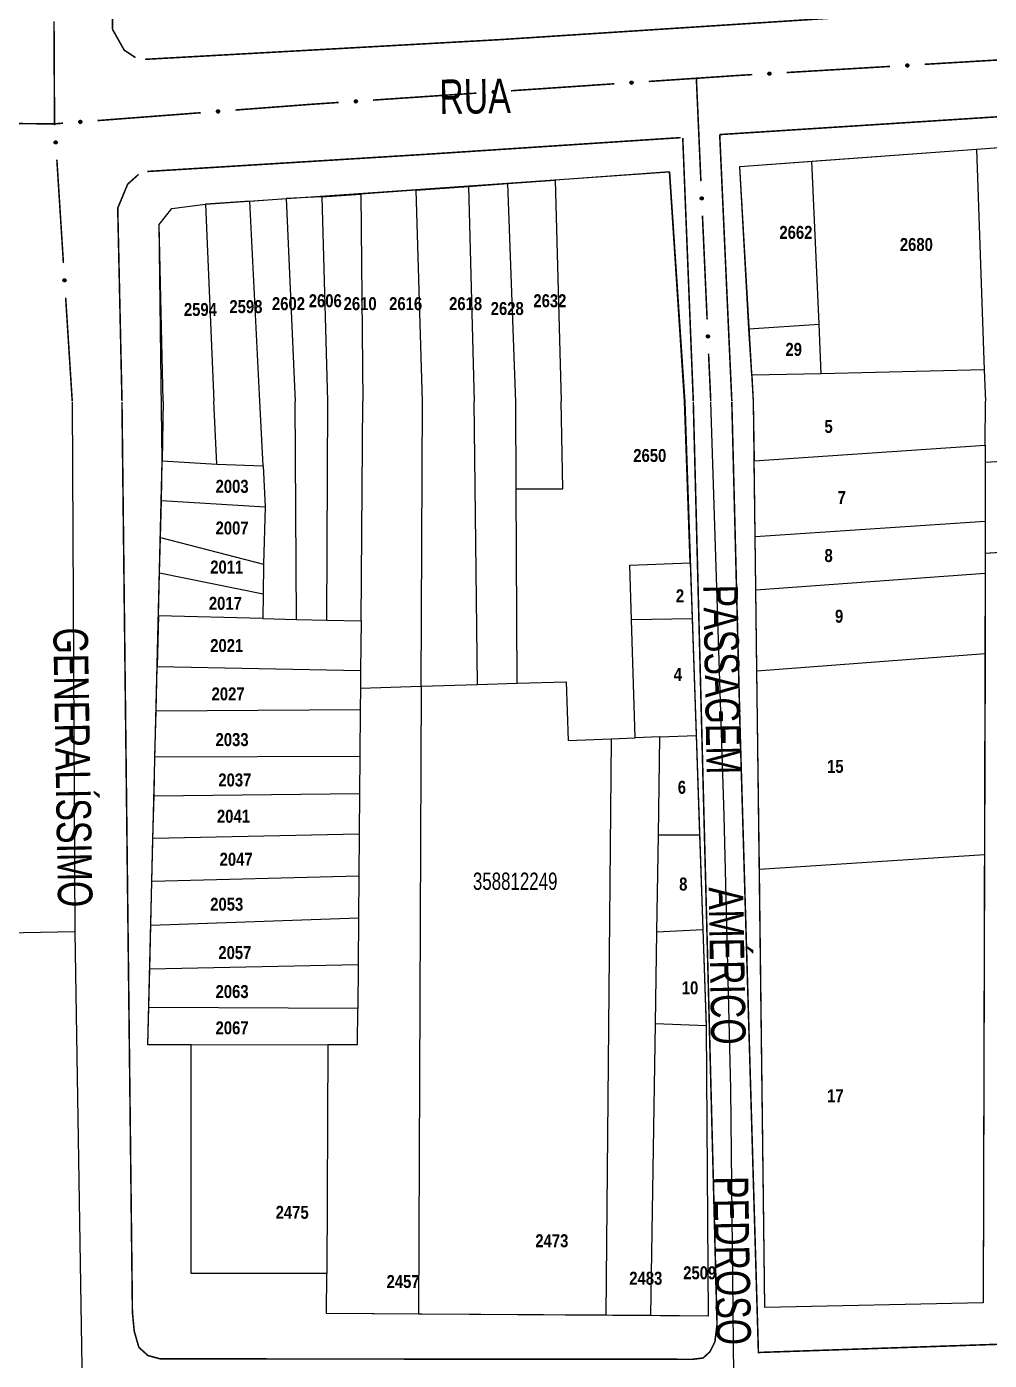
# Model space of a CAD drawing. Extents: x 201676 to 203188, y 4837754 to 4839005.
# Drawn here: x 201966.9 to 202078.4, y 4838634.8 to 4838789.2 of the extents above; entities that cross this region are included whole.
import ezdxf
from ezdxf.enums import TextEntityAlignment as Align

# ---------------------------------------------------------------- set-up
doc = ezdxf.new("R2010")
doc.units = 0
doc.header["$LTSCALE"] = 1.5
doc.header["$MEASUREMENT"] = 0
for name, color, linetype in [('CD-MALHA-LOTES', 40, 'CONTINUOUS'), ('CD_TXT_QUADRA', 7, 'CONTINUOUS'), ('RU-QUADRAS', 210, 'CONTINUOUS'), ('SV-EIXO-RUA-PAV', 20, 'CONTINUOUS'), ('SV-RUA-PAVIM-S-GUIA-C-GUIA', 7, 'CONTINUOUS'), ('SV-TXT-RUA-PAV-S-GUIA-C-GUIA', 7, 'CONTINUOUS'), ('Th_NmrPort', 7, 'CONTINUOUS')]:
    doc.layers.add(name, color=color, linetype=linetype)
doc.styles.add('ARIAL', font='ARIAL.TTF')
doc.styles.get("Standard").update_dxf_attribs({"font": 'swisscbo.ttf'})

msp = doc.modelspace()

# ---------------------------------------------------------------- linework, layer by layer
at = {"layer": 'CD-MALHA-LOTES', "linetype": 'Continuous'}
for p, q in [((201982.72, 4838745.83), (201982.63, 4838738.91)), ((201988.94, 4838738.52), (201988.58, 4838745.83)), ((201994.31, 4838738.33), (201993.94, 4838745.83)), ((201998.17, 4838720.56), (201998.03, 4838745.77)), ((202001.7, 4838720.47), (202001.81, 4838745.83)), ((202005.65, 4838720.38), (202005.86, 4838745.83)), ((202012.61, 4838712.82), (202012.75, 4838745.83)), ((202019.12, 4838713.03), (202018.73, 4838745.76)), ((202023.61, 4838735.69), (202023.57, 4838745.75)), ((202029.01, 4838735.69), (202028.83, 4838745.82)), ((202043.77, 4838727.12), (202043.12, 4838745.82)), ((202051.07, 4838745.82), (202051.17, 4838738.92)), ((202077.92, 4838740.71), (202077.94, 4838745.82)), ((202051.17, 4838738.92), (202077.92, 4838740.71)), ((202077.92, 4838740.71), (202077.92, 4838738.74)), ((201982.52, 4838734.32), (201982.63, 4838738.91)), ((201982.63, 4838738.91), (201988.94, 4838738.52)), ((201988.94, 4838738.52), (201994.31, 4838738.33)), ((201994.31, 4838738.33), (201994.54, 4838733.59)), ((202051.28, 4838730.15), (202051.17, 4838738.92)), ((202077.92, 4838738.74), (202084.5, 4838739.15)), ((202077.92, 4838738.74), (202077.92, 4838731.94)), ((202023.71, 4838713.17), (202023.61, 4838735.69)), ((202023.61, 4838735.69), (202029.01, 4838735.69)), ((201982.41, 4838730.05), (201982.52, 4838734.32)), ((201982.52, 4838734.32), (201994.54, 4838733.59)), ((201994.54, 4838733.59), (201994.36, 4838726.97)), ((202051.28, 4838730.15), (202077.92, 4838731.94)), ((202077.92, 4838731.94), (202077.92, 4838728.17)), ((202051.36, 4838723.99), (202051.28, 4838730.15)), ((201982.31, 4838725.96), (201982.41, 4838730.05)), ((201982.41, 4838730.05), (201994.36, 4838726.97)), ((202036.77, 4838726.82), (202043.77, 4838727.12)), ((202043.77, 4838727.12), (202043.99, 4838720.62)), ((202082.26, 4838728.47), (202077.92, 4838728.17)), ((202077.92, 4838728.17), (202077.92, 4838725.92)), ((201982.19, 4838720.97), (201982.31, 4838725.96)), ((201982.31, 4838725.96), (201994.33, 4838723.51)), ((201994.36, 4838726.97), (201994.33, 4838723.51)), ((202036.97, 4838720.51), (202036.77, 4838726.82)), ((202051.36, 4838723.99), (202077.92, 4838725.92)), ((202077.92, 4838725.92), (202077.92, 4838721.01)), ((202051.48, 4838714.58), (202051.36, 4838723.99)), ((201994.33, 4838723.51), (201994.29, 4838720.66)), ((201982.19, 4838720.97), (201982.04, 4838715.09)), ((201994.29, 4838720.66), (201982.19, 4838720.97)), ((202077.92, 4838721.01), (202077.91, 4838716.56)), ((201994.29, 4838720.66), (201998.17, 4838720.56)), ((201998.17, 4838720.56), (202001.7, 4838720.47)), ((202001.7, 4838720.47), (202005.65, 4838720.38)), ((202005.65, 4838720.38), (202005.6, 4838714.65)), ((202043.99, 4838720.62), (202036.97, 4838720.51)), ((202037.4, 4838706.85), (202036.97, 4838720.51)), ((202043.99, 4838720.62), (202044.45, 4838707.14)), ((202077.91, 4838716.56), (202051.48, 4838714.58)), ((202077.91, 4838716.56), (202077.85, 4838693.33)), ((201981.91, 4838709.96), (201982.04, 4838715.09)), ((201982.04, 4838715.09), (202005.6, 4838714.65)), ((202005.6, 4838714.65), (202005.58, 4838712.6)), ((202019.12, 4838713.03), (202023.71, 4838713.17)), ((202023.71, 4838713.17), (202029.39, 4838713.35)), ((202029.39, 4838713.35), (202029.64, 4838706.54)), ((202051.77, 4838691.61), (202051.48, 4838714.58)), ((202005.58, 4838712.6), (202005.56, 4838710.14)), ((202005.58, 4838712.6), (202012.61, 4838712.82)), ((202012.61, 4838712.82), (202012.3, 4838640.16)), ((202012.61, 4838712.82), (202019.12, 4838713.03)), ((201981.91, 4838709.96), (202005.56, 4838710.14)), ((202005.56, 4838710.14), (202005.51, 4838704.74)), ((201981.78, 4838704.65), (201981.91, 4838709.96)), ((202040.26, 4838706.97), (202037.4, 4838706.85)), ((202040.08, 4838695.64), (202040.26, 4838706.97)), ((202040.26, 4838706.97), (202044.45, 4838707.14)), ((202044.45, 4838707.14), (202044.85, 4838695.64)), ((202029.64, 4838706.54), (202034.61, 4838706.74)), ((202034.61, 4838706.74), (202033.98, 4838640.02)), ((202034.61, 4838706.74), (202037.4, 4838706.85)), ((201981.67, 4838700.14), (201981.78, 4838704.65)), ((201981.78, 4838704.65), (202005.51, 4838704.74)), ((202005.51, 4838704.74), (202005.48, 4838700.4)), ((201981.55, 4838695.23), (201981.67, 4838700.14)), ((201981.67, 4838700.14), (202005.48, 4838700.4)), ((202005.48, 4838700.4), (202005.44, 4838695.76)), ((201981.42, 4838690.28), (201981.55, 4838695.23)), ((201981.55, 4838695.23), (202005.44, 4838695.76)), ((202005.44, 4838695.76), (202005.4, 4838690.88)), ((202039.9, 4838684.39), (202040.08, 4838695.64)), ((202040.08, 4838695.64), (202044.85, 4838695.64)), ((202044.85, 4838695.64), (202045.22, 4838684.68)), ((202077.85, 4838693.33), (202051.77, 4838691.61)), ((202077.85, 4838693.33), (202077.7, 4838641.47)), ((202052.42, 4838640.92), (202051.77, 4838691.61)), ((201981.3, 4838685.16), (201981.42, 4838690.28)), ((201981.42, 4838690.28), (202005.4, 4838690.88)), ((202005.4, 4838690.88), (202005.36, 4838686.01)), ((201981.3, 4838685.16), (202005.36, 4838686.01)), ((202005.36, 4838686.01), (202005.31, 4838680.63)), ((201981.17, 4838680.11), (201981.3, 4838685.16)), ((202039.73, 4838673.78), (202039.9, 4838684.39)), ((202039.9, 4838684.39), (202045.22, 4838684.68)), ((202045.22, 4838684.68), (202045.61, 4838673.56)), ((201981.06, 4838675.64), (201981.17, 4838680.11)), ((201981.17, 4838680.11), (202005.31, 4838680.63)), ((202005.31, 4838680.63), (202005.27, 4838675.52)), ((201980.95, 4838671.33), (201981.06, 4838675.64)), ((202005.27, 4838675.52), (201981.06, 4838675.64)), ((202005.23, 4838671.37), (202005.27, 4838675.52)), ((202039.2, 4838639.98), (202039.73, 4838673.78)), ((202039.73, 4838673.78), (202045.61, 4838673.56)), ((202045.61, 4838673.56), (202045.61, 4838673.35)), ((202045.61, 4838673.35), (202045.84, 4838639.94)), ((201985.96, 4838671.34), (201980.95, 4838671.33)), ((201985.96, 4838671.34), (202001.78, 4838671.37)), ((201985.96, 4838644.87), (201985.96, 4838671.34)), ((202001.78, 4838671.37), (202001.68, 4838644.87)), ((202001.78, 4838671.37), (202005.23, 4838671.37)), ((202001.68, 4838644.87), (201985.96, 4838644.87)), ((202001.66, 4838640.23), (202001.68, 4838644.87)), ((202077.7, 4838641.47), (202052.42, 4838640.92)), ((202012.3, 4838640.16), (202001.66, 4838640.23)), ((202033.98, 4838640.02), (202012.3, 4838640.16)), ((202039.2, 4838639.98), (202033.98, 4838640.02)), ((202045.84, 4838639.94), (202039.2, 4838639.98))]:
    msp.add_line(p, q, dxfattribs=at)
at = {"layer": 'CD-MALHA-LOTES', "linetype": 'Continuous', "flags": 128}
for points in [[(202057.83, 4838773.58), (202076.93, 4838774.98)], [(202076.93, 4838774.98), (202084.28, 4838775.53)], [(202076.93, 4838774.98), (202077.81, 4838749.44)], [(202049.49, 4838772.96), (202057.83, 4838773.58)], [(202058.68, 4838754.71), (202057.83, 4838773.58)], [(202041.36, 4838772.35), (202028.14, 4838771.41)], [(202043.12, 4838745.82), (202041.36, 4838772.35)], [(202050.57, 4838754.19), (202049.49, 4838772.96)], [(202012.03, 4838770.23), (202005.63, 4838769.76)], [(202012.03, 4838770.23), (202018.09, 4838770.67)], [(202012.75, 4838745.83), (202012.03, 4838770.23)], [(202018.09, 4838770.67), (202022.65, 4838771.01)], [(202018.09, 4838770.67), (202018.73, 4838745.76)], [(202022.65, 4838771.01), (202028.14, 4838771.41)], [(202023.57, 4838745.75), (202022.65, 4838771.01)], [(202028.14, 4838771.41), (202028.83, 4838745.82)], [(201992.78, 4838768.95), (201987.62, 4838768.61)], [(201992.78, 4838768.95), (201996.96, 4838769.26)], [(201993.94, 4838745.83), (201992.78, 4838768.95)], [(202001.13, 4838769.48), (201996.96, 4838769.26)], [(201996.96, 4838769.26), (201998.03, 4838745.77)], [(202001.13, 4838769.48), (202005.63, 4838769.76)], [(202001.81, 4838745.83), (202001.13, 4838769.48)], [(202005.63, 4838769.76), (202005.86, 4838745.83)], [(201982.25, 4838766.26), (201983.74, 4838768.11)], [(201983.74, 4838768.11), (201987.62, 4838768.61)], [(201987.62, 4838768.61), (201988.58, 4838745.83)], [(201982.72, 4838745.83), (201982.25, 4838766.26)], [(202050.57, 4838754.19), (202058.68, 4838754.71)], [(202050.88, 4838748.81), (202050.57, 4838754.19)], [(202058.94, 4838748.98), (202058.68, 4838754.71)], [(202058.94, 4838748.98), (202050.88, 4838748.81)], [(202050.88, 4838748.81), (202051.07, 4838745.82)], [(202077.81, 4838749.44), (202058.94, 4838748.98)], [(202077.81, 4838749.44), (202077.94, 4838745.82)]]:
    msp.add_lwpolyline(points, dxfattribs=at)
at = {"layer": 'RU-QUADRAS', "color": 6, "linetype": 'Continuous'}
for points in [[(202049.49, 4838772.96), (202084.28, 4838775.53), (202084.5, 4838739.15), (202097.49, 4838740.13), (202097.41, 4838751.24), (202093.12, 4838751.04), (202092.1, 4838776.11), (202122.21, 4838777.52), (202129.61, 4838641.93), (202117.03, 4838641.13), (202116.94, 4838643.36), (202111.75, 4838642.93), (202111.83, 4838640.86), (202101.62, 4838639.89), (202101.62, 4838642.99), (202084.48, 4838642.22), (202084.01, 4838690.86), (202082.26, 4838728.47), (202077.92, 4838728.17), (202077.7, 4838641.47), (202052.42, 4838640.92), (202051.08, 4838745.74)], [(201980.95, 4838671.33), (201982.63, 4838738.91), (201982.25, 4838766.26), (201983.74, 4838768.11), (201987.62, 4838768.61), (202041.36, 4838772.35), (202043.13, 4838745.74), (202045.61, 4838673.35), (202045.84, 4838639.94), (202001.66, 4838640.23), (202001.68, 4838644.87), (201985.96, 4838644.87), (201985.96, 4838671.34)]]:
    msp.add_lwpolyline(points, close=True, dxfattribs=at)
at = {"layer": 'SV-EIXO-RUA-PAV', "const_width": 0.18}
for points in [[(201970.15, 4838777.91), (201970.09, 4838789.76)], [(202054.93, 4838783.85), (202066.91, 4838784.56)], [(202070.9, 4838784.8), (202082.88, 4838785.51)], [(202023, 4838781.74), (202034.98, 4838782.55)], [(202038.97, 4838782.82), (202047.95, 4838783.42)], [(202044.47, 4838783.27), (202045, 4838771.28)], [(202047.95, 4838783.42), (202048.76, 4838783.48)], [(202048.76, 4838783.48), (202050.94, 4838783.61)], [(202007.04, 4838780.66), (202019.01, 4838781.47)], [(201991.08, 4838779.51), (201999.06, 4838780.11)], [(201999.06, 4838780.11), (201999.54, 4838780.15)], [(201999.54, 4838780.15), (202003.05, 4838780.39)], [(201959.14, 4838778), (201970.14, 4838777.91)], [(201970.14, 4838777.91), (201970.15, 4838777.91)], [(201970.15, 4838777.91), (201971.14, 4838777.99)], [(201970.16, 4838777.76), (201970.15, 4838777.91)], [(201975.13, 4838778.29), (201987.09, 4838779.2)], [(201971.18, 4838761.8), (201970.42, 4838773.77)], [(202045.18, 4838767.29), (202045.72, 4838755.3)], [(201972.2, 4838745.83), (201971.44, 4838757.8)], [(202045.89, 4838751.3), (202046.12, 4838746.31)], [(202046.12, 4838746.31), (202046.14, 4838745.82)]]:
    msp.add_lwpolyline(points, dxfattribs=at)
at = {"layer": 'SV-EIXO-RUA-PAV'}
for points in [[(202068.76, 4838784.78), (202068.79, 4838784.82), (202068.83, 4838784.84), (202068.86, 4838784.85), (202068.89, 4838784.86), (202068.93, 4838784.86), (202068.97, 4838784.85), (202069, 4838784.83), (202069.04, 4838784.8), (202069.06, 4838784.76), (202069.08, 4838784.73), (202069.08, 4838784.69), (202069.08, 4838784.66), (202069.07, 4838784.62), (202069.05, 4838784.58), (202069.02, 4838784.55), (202068.99, 4838784.52), (202068.95, 4838784.51), (202068.92, 4838784.51), (202068.88, 4838784.51), (202068.84, 4838784.52), (202068.81, 4838784.53), (202068.77, 4838784.57), (202068.75, 4838784.6), (202068.73, 4838784.64), (202068.73, 4838784.67), (202068.73, 4838784.71), (202068.74, 4838784.74), (202068.76, 4838784.78)], [(202036.82, 4838782.78), (202036.85, 4838782.82), (202036.89, 4838782.85), (202036.92, 4838782.86), (202036.96, 4838782.86), (202036.99, 4838782.86), (202037.03, 4838782.85), (202037.06, 4838782.83), (202037.1, 4838782.8), (202037.13, 4838782.77), (202037.14, 4838782.73), (202037.15, 4838782.7), (202037.14, 4838782.66), (202037.13, 4838782.63), (202037.12, 4838782.59), (202037.08, 4838782.55), (202037.05, 4838782.53), (202037.01, 4838782.51), (202036.98, 4838782.51), (202036.94, 4838782.51), (202036.91, 4838782.52), (202036.87, 4838782.54), (202036.83, 4838782.57), (202036.81, 4838782.6), (202036.8, 4838782.64), (202036.79, 4838782.67), (202036.79, 4838782.71), (202036.8, 4838782.74), (202036.82, 4838782.78)], [(202052.79, 4838783.83), (202052.82, 4838783.87), (202052.85, 4838783.89), (202052.89, 4838783.9), (202052.92, 4838783.91), (202052.96, 4838783.91), (202052.99, 4838783.9), (202053.03, 4838783.88), (202053.07, 4838783.85), (202053.09, 4838783.81), (202053.11, 4838783.78), (202053.11, 4838783.74), (202053.11, 4838783.71), (202053.1, 4838783.67), (202053.08, 4838783.63), (202053.05, 4838783.6), (202053.01, 4838783.57), (202052.98, 4838783.56), (202052.94, 4838783.56), (202052.91, 4838783.56), (202052.87, 4838783.57), (202052.84, 4838783.58), (202052.8, 4838783.62), (202052.77, 4838783.65), (202052.76, 4838783.69), (202052.76, 4838783.72), (202052.76, 4838783.76), (202052.77, 4838783.79), (202052.79, 4838783.83)], [(202020.86, 4838781.7), (202020.89, 4838781.74), (202020.92, 4838781.77), (202020.96, 4838781.78), (202020.99, 4838781.78), (202021.03, 4838781.78), (202021.06, 4838781.77), (202021.1, 4838781.75), (202021.14, 4838781.72), (202021.16, 4838781.69), (202021.18, 4838781.65), (202021.18, 4838781.62), (202021.18, 4838781.58), (202021.17, 4838781.55), (202021.15, 4838781.51), (202021.12, 4838781.47), (202021.09, 4838781.45), (202021.05, 4838781.43), (202021.02, 4838781.43), (202020.98, 4838781.43), (202020.95, 4838781.44), (202020.91, 4838781.46), (202020.87, 4838781.49), (202020.85, 4838781.52), (202020.83, 4838781.56), (202020.83, 4838781.59), (202020.83, 4838781.63), (202020.84, 4838781.66), (202020.86, 4838781.7)], [(201988.94, 4838779.45), (201988.97, 4838779.49), (201989, 4838779.52), (201989.04, 4838779.53), (201989.07, 4838779.53), (201989.11, 4838779.53), (201989.14, 4838779.52), (201989.18, 4838779.51), (201989.22, 4838779.48), (201989.24, 4838779.44), (201989.26, 4838779.4), (201989.26, 4838779.37), (201989.26, 4838779.34), (201989.25, 4838779.3), (201989.23, 4838779.26), (201989.2, 4838779.22), (201989.17, 4838779.2), (201989.13, 4838779.19), (201989.1, 4838779.18), (201989.06, 4838779.18), (201989.03, 4838779.19), (201988.99, 4838779.21), (201988.95, 4838779.24), (201988.93, 4838779.27), (201988.91, 4838779.31), (201988.91, 4838779.34), (201988.91, 4838779.38), (201988.92, 4838779.41), (201988.94, 4838779.45)], [(202004.89, 4838780.62), (202004.92, 4838780.66), (202004.96, 4838780.69), (202004.99, 4838780.7), (202005.03, 4838780.7), (202005.06, 4838780.7), (202005.1, 4838780.69), (202005.14, 4838780.67), (202005.17, 4838780.64), (202005.2, 4838780.61), (202005.21, 4838780.57), (202005.22, 4838780.54), (202005.22, 4838780.5), (202005.21, 4838780.47), (202005.19, 4838780.43), (202005.16, 4838780.39), (202005.12, 4838780.37), (202005.09, 4838780.35), (202005.05, 4838780.35), (202005.02, 4838780.35), (202004.98, 4838780.36), (202004.94, 4838780.38), (202004.91, 4838780.41), (202004.88, 4838780.44), (202004.87, 4838780.48), (202004.87, 4838780.51), (202004.87, 4838780.55), (202004.87, 4838780.58), (202004.89, 4838780.62)], [(201972.98, 4838778.24), (201973.01, 4838778.27), (201973.05, 4838778.3), (201973.08, 4838778.31), (201973.12, 4838778.32), (201973.15, 4838778.32), (201973.19, 4838778.31), (201973.22, 4838778.29), (201973.26, 4838778.26), (201973.29, 4838778.22), (201973.3, 4838778.19), (201973.31, 4838778.15), (201973.31, 4838778.12), (201973.3, 4838778.08), (201973.28, 4838778.04), (201973.25, 4838778.01), (201973.21, 4838777.98), (201973.18, 4838777.97), (201973.14, 4838777.96), (201973.11, 4838777.97), (201973.07, 4838777.97), (201973.03, 4838777.99), (201973, 4838778.02), (201972.97, 4838778.06), (201972.96, 4838778.09), (201972.96, 4838778.13), (201972.95, 4838778.16), (201972.96, 4838778.2), (201972.98, 4838778.24)], [(201970.19, 4838775.62), (201970.15, 4838775.65), (201970.12, 4838775.68), (201970.11, 4838775.72), (201970.11, 4838775.75), (201970.11, 4838775.79), (201970.12, 4838775.82), (201970.14, 4838775.86), (201970.17, 4838775.9), (201970.2, 4838775.92), (201970.24, 4838775.94), (201970.27, 4838775.94), (201970.31, 4838775.94), (201970.34, 4838775.93), (201970.38, 4838775.91), (201970.42, 4838775.88), (201970.44, 4838775.85), (201970.45, 4838775.81), (201970.46, 4838775.78), (201970.46, 4838775.74), (201970.45, 4838775.7), (201970.43, 4838775.67), (201970.4, 4838775.63), (201970.36, 4838775.61), (201970.33, 4838775.59), (201970.3, 4838775.59), (201970.26, 4838775.59), (201970.22, 4838775.6), (201970.19, 4838775.62)], [(202045.2, 4838769.43), (202045.23, 4838769.4), (202045.26, 4838769.36), (202045.27, 4838769.33), (202045.27, 4838769.29), (202045.27, 4838769.26), (202045.26, 4838769.22), (202045.24, 4838769.19), (202045.21, 4838769.15), (202045.17, 4838769.13), (202045.14, 4838769.11), (202045.1, 4838769.11), (202045.07, 4838769.11), (202045.03, 4838769.12), (202045, 4838769.14), (202044.96, 4838769.17), (202044.94, 4838769.21), (202044.92, 4838769.24), (202044.92, 4838769.28), (202044.92, 4838769.32), (202044.93, 4838769.35), (202044.95, 4838769.39), (202044.98, 4838769.42), (202045.02, 4838769.45), (202045.05, 4838769.46), (202045.09, 4838769.46), (202045.12, 4838769.46), (202045.16, 4838769.45), (202045.2, 4838769.43)], [(201971.21, 4838759.65), (201971.17, 4838759.68), (201971.15, 4838759.72), (201971.13, 4838759.75), (201971.13, 4838759.79), (201971.13, 4838759.82), (201971.14, 4838759.86), (201971.16, 4838759.89), (201971.19, 4838759.93), (201971.23, 4838759.96), (201971.26, 4838759.97), (201971.3, 4838759.98), (201971.33, 4838759.97), (201971.37, 4838759.96), (201971.4, 4838759.95), (201971.44, 4838759.91), (201971.47, 4838759.88), (201971.48, 4838759.84), (201971.48, 4838759.81), (201971.48, 4838759.77), (201971.47, 4838759.74), (201971.45, 4838759.7), (201971.42, 4838759.66), (201971.39, 4838759.64), (201971.35, 4838759.63), (201971.32, 4838759.62), (201971.28, 4838759.62), (201971.25, 4838759.63), (201971.21, 4838759.65)], [(202045.91, 4838753.45), (202045.94, 4838753.42), (202045.97, 4838753.38), (202045.98, 4838753.34), (202045.98, 4838753.31), (202045.98, 4838753.28), (202045.97, 4838753.24), (202045.95, 4838753.2), (202045.92, 4838753.17), (202045.88, 4838753.14), (202045.85, 4838753.13), (202045.81, 4838753.12), (202045.78, 4838753.13), (202045.74, 4838753.14), (202045.71, 4838753.16), (202045.67, 4838753.19), (202045.65, 4838753.23), (202045.64, 4838753.26), (202045.63, 4838753.3), (202045.63, 4838753.33), (202045.64, 4838753.37), (202045.66, 4838753.4), (202045.7, 4838753.44), (202045.73, 4838753.46), (202045.76, 4838753.47), (202045.8, 4838753.48), (202045.83, 4838753.48), (202045.87, 4838753.47), (202045.91, 4838753.45)]]:
    msp.add_lwpolyline(points, close=True, dxfattribs=at)
for points in [[(202068.73, 4838784.71), (202069.06, 4838784.76)], [(202068.73, 4838784.69), (202069.07, 4838784.75)], [(202068.73, 4838784.67), (202069.08, 4838784.73)], [(202068.73, 4838784.65), (202069.08, 4838784.71)], [(202068.73, 4838784.64), (202069.08, 4838784.69)], [(202068.74, 4838784.74), (202069.04, 4838784.8)], [(202068.74, 4838784.72), (202069.05, 4838784.78)], [(202068.74, 4838784.62), (202069.08, 4838784.67)], [(202068.75, 4838784.76), (202069.02, 4838784.81)], [(202068.75, 4838784.6), (202069.08, 4838784.66)], [(202068.76, 4838784.78), (202069, 4838784.83)], [(202068.76, 4838784.58), (202069.07, 4838784.64)], [(202068.77, 4838784.57), (202069.07, 4838784.62)], [(202068.78, 4838784.8), (202068.98, 4838784.84)], [(202068.79, 4838784.82), (202068.97, 4838784.85)], [(202068.79, 4838784.55), (202069.06, 4838784.6)], [(202068.81, 4838784.83), (202068.94, 4838784.85)], [(202068.81, 4838784.53), (202069.05, 4838784.58)], [(202068.83, 4838784.84), (202068.93, 4838784.86)], [(202068.83, 4838784.53), (202069.03, 4838784.56)], [(202068.84, 4838784.52), (202069.02, 4838784.55)], [(202068.87, 4838784.51), (202069, 4838784.53)], [(202068.88, 4838784.51), (202068.99, 4838784.52)], [(202036.79, 4838782.71), (202037.13, 4838782.77)], [(202036.79, 4838782.67), (202037.14, 4838782.73)], [(202036.8, 4838782.74), (202037.1, 4838782.8)], [(202036.8, 4838782.73), (202037.11, 4838782.78)], [(202036.8, 4838782.69), (202037.13, 4838782.75)], [(202036.8, 4838782.66), (202037.14, 4838782.71)], [(202036.8, 4838782.64), (202037.15, 4838782.7)], [(202036.81, 4838782.76), (202037.08, 4838782.82)], [(202036.81, 4838782.62), (202037.14, 4838782.68)], [(202036.81, 4838782.6), (202037.14, 4838782.66)], [(202036.82, 4838782.78), (202037.06, 4838782.83)], [(202036.82, 4838782.59), (202037.13, 4838782.64)], [(202036.83, 4838782.57), (202037.13, 4838782.63)], [(202036.84, 4838782.8), (202037.04, 4838782.84)], [(202036.85, 4838782.82), (202037.03, 4838782.85)], [(202036.86, 4838782.56), (202037.12, 4838782.61)], [(202036.87, 4838782.83), (202037, 4838782.86)], [(202036.87, 4838782.54), (202037.12, 4838782.59)], [(202036.89, 4838782.85), (202036.99, 4838782.86)], [(202036.89, 4838782.53), (202037.09, 4838782.57)], [(202036.91, 4838782.52), (202037.08, 4838782.55)], [(202052.76, 4838783.76), (202053.09, 4838783.81)], [(202052.76, 4838783.74), (202053.09, 4838783.8)], [(202052.76, 4838783.72), (202053.11, 4838783.78)], [(202052.76, 4838783.7), (202053.11, 4838783.76)], [(202052.76, 4838783.69), (202053.11, 4838783.74)], [(202052.77, 4838783.79), (202053.07, 4838783.85)], [(202052.77, 4838783.77), (202053.08, 4838783.83)], [(202052.77, 4838783.67), (202053.11, 4838783.72)], [(202052.77, 4838783.65), (202053.11, 4838783.71)], [(202052.78, 4838783.81), (202053.05, 4838783.86)], [(202052.79, 4838783.83), (202053.03, 4838783.88)], [(202052.79, 4838783.63), (202053.1, 4838783.69)], [(202052.8, 4838783.85), (202053, 4838783.89)], [(202052.8, 4838783.62), (202053.1, 4838783.67)], [(202052.82, 4838783.87), (202052.99, 4838783.9)], [(202052.82, 4838783.6), (202053.09, 4838783.65)], [(202052.84, 4838783.88), (202052.97, 4838783.9)], [(202052.84, 4838783.58), (202053.08, 4838783.63)], [(202052.85, 4838783.89), (202052.96, 4838783.91)], [(202052.86, 4838783.58), (202053.06, 4838783.61)], [(202052.87, 4838783.57), (202053.05, 4838783.6)], [(202052.89, 4838783.56), (202053.02, 4838783.58)], [(202052.91, 4838783.56), (202053.01, 4838783.57)], [(202020.83, 4838781.63), (202021.16, 4838781.69)], [(202020.83, 4838781.61), (202021.16, 4838781.67)], [(202020.83, 4838781.59), (202021.18, 4838781.65)], [(202020.83, 4838781.58), (202021.18, 4838781.63)], [(202020.83, 4838781.56), (202021.18, 4838781.62)], [(202020.84, 4838781.66), (202021.14, 4838781.72)], [(202020.84, 4838781.65), (202021.15, 4838781.7)], [(202020.84, 4838781.54), (202021.18, 4838781.6)], [(202020.85, 4838781.68), (202021.12, 4838781.74)], [(202020.85, 4838781.52), (202021.18, 4838781.58)], [(202020.86, 4838781.7), (202021.1, 4838781.75)], [(202020.86, 4838781.51), (202021.17, 4838781.56)], [(202020.87, 4838781.72), (202021.07, 4838781.76)], [(202020.87, 4838781.49), (202021.17, 4838781.55)], [(202020.89, 4838781.74), (202021.06, 4838781.77)], [(202020.89, 4838781.48), (202021.16, 4838781.53)], [(202020.91, 4838781.75), (202021.04, 4838781.78)], [(202020.91, 4838781.46), (202021.15, 4838781.51)], [(202020.92, 4838781.77), (202021.03, 4838781.78)], [(202020.93, 4838781.45), (202021.13, 4838781.49)], [(202020.95, 4838781.44), (202021.12, 4838781.47)], [(202020.97, 4838781.44), (202021.1, 4838781.46)], [(202020.98, 4838781.43), (202021.09, 4838781.45)], [(202036.93, 4838782.52), (202037.06, 4838782.54)], [(202036.94, 4838782.51), (202037.05, 4838782.53)], [(201988.92, 4838779.41), (201989.22, 4838779.48)], [(201988.93, 4838779.43), (201989.19, 4838779.49)], [(201988.94, 4838779.45), (201989.18, 4838779.51)], [(201988.95, 4838779.47), (201989.15, 4838779.51)], [(201988.97, 4838779.49), (201989.14, 4838779.52)], [(201988.99, 4838779.5), (201989.11, 4838779.53)], [(201989, 4838779.52), (201989.11, 4838779.53)], [(202004.87, 4838780.58), (202005.17, 4838780.64)], [(202004.87, 4838780.57), (202005.18, 4838780.62)], [(202004.87, 4838780.55), (202005.2, 4838780.61)], [(202004.87, 4838780.53), (202005.2, 4838780.59)], [(202004.87, 4838780.51), (202005.21, 4838780.57)], [(202004.87, 4838780.5), (202005.21, 4838780.55)], [(202004.87, 4838780.48), (202005.22, 4838780.54)], [(202004.88, 4838780.6), (202005.15, 4838780.66)], [(202004.88, 4838780.46), (202005.22, 4838780.52)], [(202004.88, 4838780.44), (202005.22, 4838780.5)], [(202004.89, 4838780.62), (202005.14, 4838780.67)], [(202004.9, 4838780.43), (202005.21, 4838780.48)], [(202004.91, 4838780.64), (202005.11, 4838780.68)], [(202004.91, 4838780.41), (202005.21, 4838780.47)], [(202004.92, 4838780.66), (202005.1, 4838780.69)], [(202004.93, 4838780.4), (202005.2, 4838780.45)], [(202004.94, 4838780.67), (202005.07, 4838780.7)], [(202004.94, 4838780.38), (202005.19, 4838780.43)], [(202004.96, 4838780.69), (202005.06, 4838780.7)], [(202004.97, 4838780.37), (202005.17, 4838780.41)], [(202004.98, 4838780.36), (202005.16, 4838780.39)], [(202005, 4838780.36), (202005.13, 4838780.38)], [(202005.02, 4838780.35), (202005.12, 4838780.37)], [(201972.95, 4838778.16), (201973.29, 4838778.22)], [(201972.96, 4838778.2), (201973.26, 4838778.26)], [(201972.96, 4838778.18), (201973.27, 4838778.24)], [(201972.96, 4838778.15), (201973.29, 4838778.21)], [(201972.96, 4838778.13), (201973.3, 4838778.19)], [(201972.96, 4838778.11), (201973.3, 4838778.17)], [(201972.96, 4838778.09), (201973.31, 4838778.15)], [(201972.97, 4838778.22), (201973.24, 4838778.27)], [(201972.97, 4838778.07), (201973.3, 4838778.14)], [(201972.97, 4838778.06), (201973.31, 4838778.12)], [(201972.98, 4838778.24), (201973.22, 4838778.29)], [(201972.99, 4838778.04), (201973.3, 4838778.1)], [(201973, 4838778.26), (201973.2, 4838778.3)], [(201973, 4838778.02), (201973.3, 4838778.08)], [(201973.01, 4838778.27), (201973.19, 4838778.31)], [(201973.02, 4838778.01), (201973.29, 4838778.06)], [(201973.03, 4838778.29), (201973.16, 4838778.31)], [(201973.03, 4838777.99), (201973.28, 4838778.04)], [(201973.05, 4838778.3), (201973.15, 4838778.32)], [(201973.06, 4838777.99), (201973.26, 4838778.03)], [(201973.07, 4838777.97), (201973.25, 4838778.01)], [(201973.09, 4838777.97), (201973.22, 4838777.99)], [(201973.11, 4838777.97), (201973.21, 4838777.98)], [(201988.91, 4838779.38), (201989.24, 4838779.44)], [(201988.91, 4838779.36), (201989.24, 4838779.42)], [(201988.91, 4838779.34), (201989.26, 4838779.4)], [(201988.91, 4838779.33), (201989.26, 4838779.38)], [(201988.91, 4838779.31), (201989.26, 4838779.37)], [(201988.92, 4838779.4), (201989.22, 4838779.46)], [(201988.92, 4838779.29), (201989.26, 4838779.35)], [(201988.93, 4838779.27), (201989.26, 4838779.34)], [(201988.94, 4838779.26), (201989.25, 4838779.32)], [(201988.95, 4838779.24), (201989.25, 4838779.3)], [(201988.97, 4838779.23), (201989.24, 4838779.28)], [(201988.99, 4838779.21), (201989.23, 4838779.26)], [(201989.01, 4838779.2), (201989.21, 4838779.24)], [(201989.03, 4838779.19), (201989.2, 4838779.22)], [(201989.05, 4838779.19), (201989.18, 4838779.21)], [(201989.06, 4838779.18), (201989.17, 4838779.2)], [(201970.13, 4838775.67), (201970.11, 4838775.8)], [(201970.12, 4838775.68), (201970.11, 4838775.79)], [(201970.15, 4838775.65), (201970.12, 4838775.82)], [(201970.17, 4838775.64), (201970.13, 4838775.84)], [(201970.19, 4838775.62), (201970.14, 4838775.86)], [(201970.21, 4838775.61), (201970.15, 4838775.88)], [(201970.22, 4838775.6), (201970.17, 4838775.9)], [(201970.24, 4838775.6), (201970.19, 4838775.91)], [(201970.26, 4838775.59), (201970.2, 4838775.92)], [(201970.28, 4838775.59), (201970.22, 4838775.92)], [(201970.3, 4838775.59), (201970.24, 4838775.94)], [(201970.31, 4838775.59), (201970.26, 4838775.94)], [(201970.33, 4838775.59), (201970.27, 4838775.94)], [(201970.35, 4838775.6), (201970.29, 4838775.94)], [(201970.36, 4838775.61), (201970.31, 4838775.94)], [(201970.38, 4838775.62), (201970.33, 4838775.93)], [(201970.4, 4838775.63), (201970.34, 4838775.93)], [(201970.41, 4838775.65), (201970.36, 4838775.92)], [(201970.43, 4838775.67), (201970.38, 4838775.91)], [(201970.44, 4838775.69), (201970.4, 4838775.89)], [(201970.45, 4838775.7), (201970.42, 4838775.88)], [(201970.45, 4838775.73), (201970.43, 4838775.86)], [(201970.46, 4838775.74), (201970.44, 4838775.85)], [(202044.92, 4838769.32), (202044.94, 4838769.21)], [(202044.93, 4838769.35), (202044.96, 4838769.17)], [(202044.93, 4838769.33), (202044.95, 4838769.2)], [(202044.94, 4838769.36), (202044.98, 4838769.17)], [(202044.95, 4838769.39), (202045, 4838769.14)], [(202044.97, 4838769.4), (202045.01, 4838769.13)], [(202044.98, 4838769.42), (202045.03, 4838769.12)], [(202045, 4838769.43), (202045.05, 4838769.12)], [(202045.02, 4838769.45), (202045.07, 4838769.11)], [(202045.03, 4838769.45), (202045.09, 4838769.11)], [(202045.05, 4838769.46), (202045.1, 4838769.11)], [(202045.07, 4838769.46), (202045.12, 4838769.11)], [(202045.09, 4838769.46), (202045.14, 4838769.11)], [(202045.11, 4838769.46), (202045.16, 4838769.13)], [(202045.12, 4838769.46), (202045.17, 4838769.13)], [(202045.14, 4838769.45), (202045.19, 4838769.14)], [(202045.16, 4838769.45), (202045.21, 4838769.15)], [(202045.18, 4838769.44), (202045.22, 4838769.17)], [(202045.2, 4838769.43), (202045.24, 4838769.19)], [(202045.22, 4838769.41), (202045.25, 4838769.21)], [(202045.23, 4838769.4), (202045.26, 4838769.22)], [(202045.25, 4838769.38), (202045.27, 4838769.25)], [(202045.26, 4838769.36), (202045.27, 4838769.26)], [(201971.15, 4838759.72), (201971.13, 4838759.82)], [(201971.17, 4838759.68), (201971.14, 4838759.86)], [(201971.16, 4838759.7), (201971.14, 4838759.83)], [(201971.19, 4838759.67), (201971.15, 4838759.87)], [(201971.21, 4838759.65), (201971.16, 4838759.89)], [(201971.23, 4838759.64), (201971.18, 4838759.91)], [(201971.25, 4838759.63), (201971.19, 4838759.93)], [(201971.26, 4838759.63), (201971.21, 4838759.94)], [(201971.28, 4838759.62), (201971.23, 4838759.96)], [(201971.3, 4838759.63), (201971.24, 4838759.96)], [(201971.32, 4838759.62), (201971.26, 4838759.97)], [(201971.34, 4838759.63), (201971.28, 4838759.97)], [(201971.35, 4838759.63), (201971.3, 4838759.98)], [(201971.37, 4838759.64), (201971.31, 4838759.97)], [(201971.39, 4838759.64), (201971.33, 4838759.97)], [(201971.41, 4838759.65), (201971.35, 4838759.96)], [(201971.42, 4838759.66), (201971.37, 4838759.96)], [(201971.44, 4838759.69), (201971.39, 4838759.95)], [(201971.45, 4838759.7), (201971.4, 4838759.95)], [(201971.46, 4838759.72), (201971.42, 4838759.92)], [(201971.47, 4838759.74), (201971.44, 4838759.91)], [(201971.48, 4838759.76), (201971.45, 4838759.89)], [(201971.48, 4838759.77), (201971.47, 4838759.88)], [(202045.63, 4838753.33), (202045.65, 4838753.23)], [(202045.64, 4838753.37), (202045.67, 4838753.19)], [(202045.64, 4838753.34), (202045.66, 4838753.21)], [(202045.65, 4838753.38), (202045.69, 4838753.18)], [(202045.66, 4838753.4), (202045.71, 4838753.16)], [(202045.68, 4838753.42), (202045.73, 4838753.15)], [(202045.7, 4838753.44), (202045.74, 4838753.14)], [(202045.71, 4838753.45), (202045.76, 4838753.14)], [(202045.73, 4838753.46), (202045.78, 4838753.13)], [(202045.75, 4838753.47), (202045.8, 4838753.13)], [(202045.76, 4838753.47), (202045.81, 4838753.12)], [(202045.78, 4838753.47), (202045.83, 4838753.13)], [(202045.8, 4838753.48), (202045.85, 4838753.13)], [(202045.82, 4838753.47), (202045.87, 4838753.14)], [(202045.83, 4838753.48), (202045.88, 4838753.14)], [(202045.85, 4838753.47), (202045.9, 4838753.16)], [(202045.87, 4838753.47), (202045.92, 4838753.17)], [(202045.89, 4838753.46), (202045.94, 4838753.19)], [(202045.91, 4838753.45), (202045.95, 4838753.2)], [(202045.93, 4838753.43), (202045.96, 4838753.23)], [(202045.94, 4838753.42), (202045.97, 4838753.24)], [(202045.96, 4838753.4), (202045.98, 4838753.27)], [(202045.97, 4838753.38), (202045.98, 4838753.28)], [(201972.21, 4838745.74), (201972.49, 4838684.39), (201973.39, 4838629.23), (201974, 4838533.01)], [(202048.87, 4838629.38), (202048.48, 4838666.25), (202047.7, 4838697.86), (202046.14, 4838745.74)], [(201972.49, 4838684.39), (201954.53, 4838684.05), (201928.68, 4838683.16), (201913.8, 4838682.6)]]:
    msp.add_lwpolyline(points, dxfattribs=at)
at = {"layer": 'SV-RUA-PAVIM-S-GUIA-C-GUIA', "const_width": 0.18}
for points in [[(201975.98, 4838871.87), (201976.87, 4838788.84)], [(202021.76, 4838787.66), (202066.42, 4838790.55)], [(201976.87, 4838788.84), (201978.22, 4838786.44), (201979.53, 4838785.58)], [(201980.64, 4838785.38), (202021.76, 4838787.66)], [(202013.07, 4838774.38), (202042.67, 4838776.32)], [(201980.9, 4838772.4), (202013.07, 4838774.38)], [(201977.47, 4838768.16), (201978.62, 4838770.93), (201979.89, 4838772.07)], [(201977.96, 4838745.83), (201977.47, 4838768.16)]]:
    msp.add_lwpolyline(points, dxfattribs=at)
at = {"layer": 'SV-RUA-PAVIM-S-GUIA-C-GUIA', "linetype": 'Continuous', "const_width": 0.18}
for points in [[(202047.18, 4838776.67), (202085.32, 4838779.11), (202121.89, 4838781.12), (202125.09, 4838745.82)], [(202044.12, 4838745.82), (202042.9, 4838776.29)], [(202048.58, 4838745.82), (202047.18, 4838776.67)]]:
    msp.add_lwpolyline(points, dxfattribs=at)
at = {"layer": 'SV-RUA-PAVIM-S-GUIA-C-GUIA', "linetype": 'Continuous', "const_width": 0.18, "flags": 128}
for points in [[(201977.96, 4838745.74), (201977.96, 4838745.74), (201978.54, 4838695.14), (201979.17, 4838640.38), (201979.38, 4838638.18), (201979.92, 4838636.31), (201980.97, 4838635.36), (201982.4, 4838634.98), (202044.04, 4838634.93), (202045.26, 4838635.08), (202046.06, 4838635.82), (202046.62, 4838636.94), (202046.87, 4838638.98), (202044.12, 4838745.74)], [(202125.1, 4838745.74), (202126.3, 4838727.8), (202131.05, 4838640.07), (202092.87, 4838637.22), (202083.84, 4838636.85), (202081.64, 4838723.57), (202079.72, 4838723.45), (202079.57, 4838636.67), (202051.66, 4838635.72), (202049.52, 4838708.51), (202048.58, 4838745.74)]]:
    msp.add_lwpolyline(points, dxfattribs=at)

# ---------------------------------------------------------------- texts
at = {"layer": 'CD_TXT_QUADRA', "linetype": 'Continuous', "style": 'ARIAL', "width": 0.7}
msp.add_text('358812249', height=2, dxfattribs=at).set_placement((202018.6, 4838689.26))
at = {"layer": 'SV-TXT-RUA-PAV-S-GUIA-C-GUIA', "style": 'ARIAL', "width": 0.7}
for s, rotation, p in [('RUA', 1, (202014.75, 4838779.03)), ('PASSAGEM            AMÉRICO              PEDROSO', 271, (202045.28, 4838724.54)), ('GENERALÍSSIMO', 271, (201970, 4838719.59))]:
    msp.add_text(s, height=4, rotation=rotation, dxfattribs=at).set_placement(p)
at = {"layer": 'Th_NmrPort', "color": 1}
for s, p in [('2662', (202054.09, 4838765.35)), ('2680', (202068.04, 4838763.95)), ('2602', (201995.33, 4838757.1)), ('2606', (201999.59, 4838757.44)), ('2610', (202003.63, 4838757.1)), ('2616', (202008.9, 4838757.1)), ('2618', (202015.84, 4838757.1)), ('2632', (202025.6, 4838757.44)), ('2594', (201985.13, 4838756.43)), ('2598', (201990.4, 4838756.76)), ('2628', (202020.66, 4838756.54)), ('29', (202054.79, 4838751.81)), ('5', (202059.31, 4838742.89)), ('2650', (202037.17, 4838739.53)), ('2003', (201988.8, 4838735.96)), ('7', (202060.83, 4838734.66)), ('2007', (201988.8, 4838731.14)), ('8', (202059.31, 4838727.95)), ('2011', (201988.18, 4838726.62)), ('2', (202042.1, 4838723.29)), ('2017', (201988.02, 4838722.42)), ('9', (202060.53, 4838720.93)), ('2021', (201988.18, 4838717.54)), ('4', (202041.85, 4838714.2)), ('2027', (201988.34, 4838711.94)), ('2033', (201988.8, 4838706.65)), ('15', (202059.61, 4838703.55)), ('2037', (201989.12, 4838701.98)), ('6', (202042.32, 4838701.13)), ('2041', (201988.96, 4838697.78)), ('2047', (201989.27, 4838692.8)), ('8', (202042.48, 4838689.93)), ('2053', (201988.18, 4838687.6)), ('2057', (201989.12, 4838682)), ('2063', (201988.8, 4838677.49)), ('10', (202042.79, 4838677.92)), ('2067', (201988.8, 4838673.29)), ('17', (202059.61, 4838665.42)), ('2475', (201995.76, 4838651.94)), ('2473', (202025.83, 4838648.65)), ('2509', (202042.95, 4838644.94)), ('2457', (202008.6, 4838643.93)), ('2483', (202036.71, 4838644.31))]:
    msp.add_text(s, height=1.5, dxfattribs=at).set_placement(p, align=Align.MIDDLE_LEFT)

doc.saveas('drawing.dxf')
